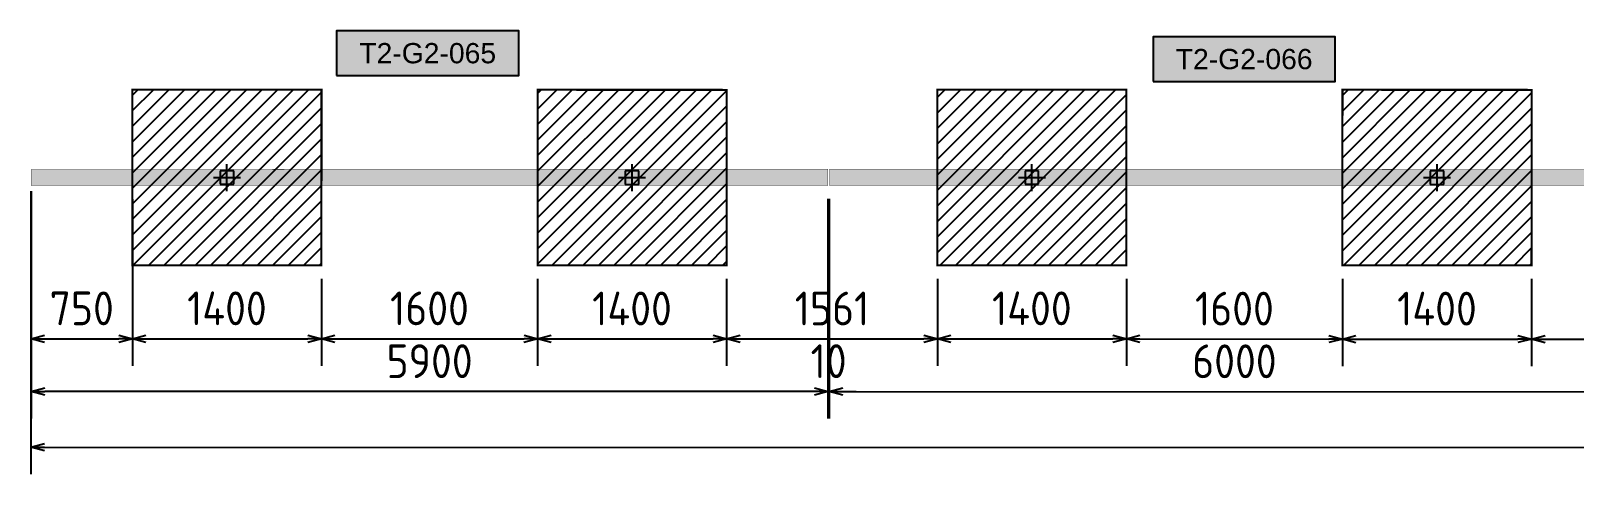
# Model space of a CAD drawing. Header units: centimetres. Extents: x -6122352 to 6876996, y -1694241 to 2592194.
# Drawn here: x 3305250 to 3316678, y 669898 to 673180 of the extents above; entities that cross this region are included whole.
import ezdxf
from ezdxf.enums import TextEntityAlignment as Align

# ---------------------------------------------------------------- set-up
doc = ezdxf.new("R2010")
doc.units = ezdxf.units.CM
doc.header["$MEASUREMENT"] = 0
doc.header["$PDMODE"] = 66
doc.header["$PDSIZE"] = 100
doc.linetypes.add('CENTER', pattern=[2, 1.25, -0.25, 0.25, -0.25])
doc.layers.get('Defpoints').update_dxf_attribs({"color": 255, "linetype": 'CENTER'})
for name, color, linetype in [('00-MI-DIM', 7, 'Continuous'), ('@MI-FOOTINGS', 7, 'Continuous'), ('@MI-TYPE-02', 6, 'Continuous'), ('PANEL-TAGS', 7, 'Continuous')]:
    doc.layers.add(name, color=color, linetype=linetype)
doc.styles.add('PANELTAG_STYLE', font='arial.ttf')
doc.styles.add('Schueco-BEMSTIL', font='isocpeur.ttf', dxfattribs={"width": 0.9})
doc.dimstyles.new('MI- JWC-TXT-2.5 MM', dxfattribs={"dimscale": 1.5, "dimtxt": 2.5, "dimasz": 1, "dimexe": 2, "dimexo": 1, "dimgap": 1, "dimtad": 1, "dimdec": 0, "dimdsep": 46, "dimtxsty": 'Schueco-BEMSTIL', "dimblk": 'OPEN30', "dimcen": 0, "dimdle": 2, "dimclrd": 140, "dimclre": 8, "dimclrt": 40, "dimadec": 0, "dimazin": 2, "dimtfac": 1, "dimtdec": 0, "dimtix": 1, "dimtmove": 2, "dimatfit": 3, "dimldrblk": 'OPEN', "dimfxl": 2, "dimlwd": -1, "dimlwe": -1, "dimarcsym": 0})

# ---------------------------------------------------------------- blocks, each defined once
blk = doc.blocks.new('_Open30')
at = {"color": 0, "linetype": 'ByBlock', "lineweight": -2}
for p, q in [((-1, 0.27), (0, 0)), ((0, 0), (-1, -0.27)), ((0, 0), (-1, 0))]:
    blk.add_line(p, q, dxfattribs=at)
blk = doc.blocks.new('*D958')
at = {"layer": '00-MI-DIM', "color": 8, "transparency": 16777216}
for p, q in [((436944, -191370), (438571, -191370)), ((436947, -197270), (438570, -197270))]:
    blk.add_line(p, q, dxfattribs=at)
at = {"layer": '00-MI-DIM', "color": 140, "transparency": 16777216}
blk.add_line((438371, -191470), (438370, -197170), dxfattribs=at)
at = {"layer": 'Defpoints', "color": 0, "transparency": 16777216}
for p in [(436844, -191370), (436847, -197270), (438370, -197270)]:
    blk.add_point(p, dxfattribs=at)
at = {"layer": '00-MI-DIM', "color": 140, "transparency": 16777216, "xscale": 100, "yscale": 100, "zscale": 100}
for p, rotation in [((438371, -191370), 89.98973417893167), ((438370, -197270), 269.9897341789317)]:
    blk.add_blockref('_Open30', p, dxfattribs=dict(at, rotation=rotation))
at = {"layer": '00-MI-DIM', "color": 40, "transparency": 16777216, "insert": (438146, -194320), "char_height": 250, "attachment_point": 5, "rotation": 89.9897, "style": 'Schueco-BEMSTIL'}
blk.add_mtext('5900', dxfattribs=at)
blk = doc.blocks.new('_Open')
at = {"color": 0, "linetype": 'ByBlock', "lineweight": -2}
for p, q in [((-1, 0.2), (0, 0)), ((-1, -0.2), (0, 0)), ((0, 0), (-1, 0))]:
    blk.add_line(p, q, dxfattribs=at)
blk = doc.blocks.new('*D959')
at = {"layer": '00-MI-DIM', "color": 140, "transparency": 16777216}
for p, q in [((438371, -191260), (438371, -191160)), ((438371, -191370), (438371, -191360)), ((438371, -191470), (438371, -191570))]:
    blk.add_line(p, q, dxfattribs=at)
at = {"layer": '00-MI-DIM', "color": 8, "transparency": 16777216}
for p, q in [((436944, -191360), (438571, -191360)), ((436944, -191370), (438571, -191370))]:
    blk.add_line(p, q, dxfattribs=at)
at = {"layer": 'Defpoints', "color": 0, "transparency": 16777216}
for p in [(436844, -191360), (436844, -191370), (438371, -191360)]:
    blk.add_point(p, dxfattribs=at)
at = {"layer": '00-MI-DIM', "color": 140, "transparency": 16777216, "xscale": 100, "yscale": 100, "zscale": 100}
for p, rotation in [((438371, -191360), 269.9897341789317), ((438371, -191370), 89.98973417893167)]:
    blk.add_blockref('_Open30', p, dxfattribs=dict(at, rotation=rotation))
at = {"layer": '00-MI-DIM', "color": 40, "transparency": 16777216, "insert": (438146, -191365), "char_height": 250, "attachment_point": 5, "rotation": 89.9897, "style": 'Schueco-BEMSTIL'}
blk.add_mtext('10', dxfattribs=at)
blk = doc.blocks.new('*D960')
at = {"layer": '00-MI-DIM', "color": 8, "transparency": 16777216}
for p, q in [((436946, -185360), (438572, -185360)), ((436944, -191360), (438571, -191360))]:
    blk.add_line(p, q, dxfattribs=at)
at = {"layer": '00-MI-DIM', "color": 140, "transparency": 16777216}
blk.add_line((438371, -191260), (438372, -185460), dxfattribs=at)
at = {"layer": 'Defpoints', "color": 0, "transparency": 16777216}
for p in [(436846, -185360), (438372, -185360), (436844, -191360)]:
    blk.add_point(p, dxfattribs=at)
at = {"layer": '00-MI-DIM', "color": 140, "transparency": 16777216, "xscale": 100, "yscale": 100, "zscale": 100}
for p, rotation in [((438372, -185360), 89.98973417893167), ((438371, -191360), 269.9897341789317)]:
    blk.add_blockref('_Open30', p, dxfattribs=dict(at, rotation=rotation))
at = {"layer": '00-MI-DIM', "color": 40, "transparency": 16777216, "insert": (438147, -188360), "char_height": 250, "attachment_point": 5, "rotation": 89.9897, "style": 'Schueco-BEMSTIL'}
blk.add_mtext('6000', dxfattribs=at)
blk = doc.blocks.new('*D972')
at = {"layer": '00-MI-DIM', "color": 8, "transparency": 16777216}
for p, q in [((436895, -149271), (438991, -149272)), ((436887, -197272), (438982, -197272))]:
    blk.add_line(p, q, dxfattribs=at)
at = {"layer": '00-MI-DIM', "color": 140, "transparency": 16777216}
blk.add_line((438782, -197172), (438791, -149372), dxfattribs=at)
at = {"layer": 'Defpoints', "color": 0, "transparency": 16777216}
for p in [(436795, -149271), (438791, -149272), (436787, -197272)]:
    blk.add_point(p, dxfattribs=at)
at = {"layer": '00-MI-DIM', "color": 140, "transparency": 16777216, "xscale": 100, "yscale": 100, "zscale": 100}
for p, rotation in [((438791, -149272), 89.98973417893167), ((438782, -197272), 269.9897341789317)]:
    blk.add_blockref('_Open30', p, dxfattribs=dict(at, rotation=rotation))
at = {"layer": '00-MI-DIM', "color": 40, "transparency": 16777216, "insert": (438561, -173272), "char_height": 250, "attachment_point": 5, "rotation": 89.9897, "style": 'Schueco-BEMSTIL'}
blk.add_mtext('48000', dxfattribs=at)
blk = doc.blocks.new('T2-FOOTING PLAN')
at = {"layer": '@MI-FOOTINGS', "transparency": 33554679}
h = blk.add_hatch(dxfattribs=at)
h.set_pattern_fill('ANSI31', color=8, scale=650)
h.paths.add_polyline_path([(-700, 650), (700, 650), (700, -650), (-700, -650)])
at = {"layer": '@MI-FOOTINGS', "color": 160, "true_color": 0x3340f0, "const_width": 15}
blk.add_lwpolyline([(-700, 650), (700, 650), (700, -650), (-700, -650)], close=True, dxfattribs=at)
at = {"layer": '@MI-FOOTINGS', "color": 30}
blk.add_point((0, 0), dxfattribs=at)
blk = doc.blocks.new('*D939')
at = {"layer": '00-MI-DIM', "color": 8, "transparency": 16777216}
for p, q in [((436946, -196521), (438180, -196521)), ((436887, -197271), (438180, -197271))]:
    blk.add_line(p, q, dxfattribs=at)
at = {"layer": '00-MI-DIM', "color": 140, "transparency": 16777216}
blk.add_line((437980, -197171), (437980, -196621), dxfattribs=at)
at = {"layer": 'Defpoints', "color": 0, "transparency": 16777216}
for p in [(436846, -196521), (437980, -196521), (436787, -197271)]:
    blk.add_point(p, dxfattribs=at)
at = {"layer": '00-MI-DIM', "color": 140, "transparency": 16777216, "xscale": 100, "yscale": 100, "zscale": 100}
for p, rotation in [((437980, -196521), 89.98973417893167), ((437980, -197271), 269.9897341789317)]:
    blk.add_blockref('_Open30', p, dxfattribs=dict(at, rotation=rotation))
at = {"layer": '00-MI-DIM', "color": 40, "transparency": 16777216, "insert": (437755, -196896), "char_height": 250, "attachment_point": 5, "rotation": 89.9897, "style": 'Schueco-BEMSTIL'}
blk.add_mtext('750', dxfattribs=at)
blk = doc.blocks.new('*D940')
at = {"layer": '00-MI-DIM', "color": 8, "transparency": 16777216}
for p, q in [((437537, -195121), (438180, -195121)), ((436946, -196521), (438180, -196521))]:
    blk.add_line(p, q, dxfattribs=at)
at = {"layer": '00-MI-DIM', "color": 140, "transparency": 16777216}
blk.add_line((437980, -196421), (437980, -195221), dxfattribs=at)
at = {"layer": 'Defpoints', "color": 0, "transparency": 16777216}
for p in [(437437, -195121), (437980, -195121), (436846, -196521)]:
    blk.add_point(p, dxfattribs=at)
at = {"layer": '00-MI-DIM', "color": 140, "transparency": 16777216, "xscale": 100, "yscale": 100, "zscale": 100}
for p, rotation in [((437980, -195121), 89.98973417893167), ((437980, -196521), 269.9897341789317)]:
    blk.add_blockref('_Open30', p, dxfattribs=dict(at, rotation=rotation))
at = {"layer": '00-MI-DIM', "color": 40, "transparency": 16777216, "insert": (437755, -195821), "char_height": 250, "attachment_point": 5, "rotation": 89.9897, "style": 'Schueco-BEMSTIL'}
blk.add_mtext('1400', dxfattribs=at)
blk = doc.blocks.new('*D941')
at = {"layer": '00-MI-DIM', "color": 8, "transparency": 16777216}
for p, q in [((437537, -193521), (438181, -193521)), ((437537, -195121), (438180, -195121))]:
    blk.add_line(p, q, dxfattribs=at)
at = {"layer": '00-MI-DIM', "color": 140, "transparency": 16777216}
blk.add_line((437980, -195021), (437981, -193621), dxfattribs=at)
at = {"layer": 'Defpoints', "color": 0, "transparency": 16777216}
for p in [(437437, -193521), (437981, -193521), (437437, -195121)]:
    blk.add_point(p, dxfattribs=at)
at = {"layer": '00-MI-DIM', "color": 140, "transparency": 16777216, "xscale": 100, "yscale": 100, "zscale": 100}
for p, rotation in [((437981, -193521), 89.98973417893167), ((437980, -195121), 269.9897341789317)]:
    blk.add_blockref('_Open30', p, dxfattribs=dict(at, rotation=rotation))
at = {"layer": '00-MI-DIM', "color": 40, "transparency": 16777216, "insert": (437755, -194321), "char_height": 250, "attachment_point": 5, "rotation": 89.9897, "style": 'Schueco-BEMSTIL'}
blk.add_mtext('1600', dxfattribs=at)
blk = doc.blocks.new('*D942')
at = {"layer": '00-MI-DIM', "color": 8, "transparency": 16777216}
for p, q in [((437537, -192121), (438181, -192121)), ((437537, -193521), (438181, -193521))]:
    blk.add_line(p, q, dxfattribs=at)
at = {"layer": '00-MI-DIM', "color": 140, "transparency": 16777216}
blk.add_line((437981, -193421), (437981, -192221), dxfattribs=at)
at = {"layer": 'Defpoints', "color": 0, "transparency": 16777216}
for p in [(437437, -192121), (437981, -192121), (437437, -193521)]:
    blk.add_point(p, dxfattribs=at)
at = {"layer": '00-MI-DIM', "color": 140, "transparency": 16777216, "xscale": 100, "yscale": 100, "zscale": 100}
for p, rotation in [((437981, -192121), 89.98973417893167), ((437981, -193521), 269.9897341789317)]:
    blk.add_blockref('_Open30', p, dxfattribs=dict(at, rotation=rotation))
at = {"layer": '00-MI-DIM', "color": 40, "transparency": 16777216, "insert": (437756, -192821), "char_height": 250, "attachment_point": 5, "rotation": 89.9897, "style": 'Schueco-BEMSTIL'}
blk.add_mtext('1400', dxfattribs=at)
blk = doc.blocks.new('*D943')
at = {"layer": '00-MI-DIM', "color": 8, "transparency": 16777216}
for p, q in [((437537, -190560), (438181, -190560)), ((437537, -192121), (438181, -192121))]:
    blk.add_line(p, q, dxfattribs=at)
at = {"layer": '00-MI-DIM', "color": 140, "transparency": 16777216}
blk.add_line((437981, -192021), (437981, -190660), dxfattribs=at)
at = {"layer": 'Defpoints', "color": 0, "transparency": 16777216}
for p in [(437437, -190560), (437981, -190560), (437437, -192121)]:
    blk.add_point(p, dxfattribs=at)
at = {"layer": '00-MI-DIM', "color": 140, "transparency": 16777216, "xscale": 100, "yscale": 100, "zscale": 100}
for p, rotation in [((437981, -190560), 89.98973417893167), ((437981, -192121), 269.9897341789317)]:
    blk.add_blockref('_Open30', p, dxfattribs=dict(at, rotation=rotation))
at = {"layer": '00-MI-DIM', "color": 40, "transparency": 16777216, "insert": (437756, -191340), "char_height": 250, "attachment_point": 5, "rotation": 89.9897, "style": 'Schueco-BEMSTIL'}
blk.add_mtext('1561', dxfattribs=at)
blk = doc.blocks.new('*D944')
at = {"layer": '00-MI-DIM', "color": 8, "transparency": 16777216}
for p, q in [((437537, -189160), (438180, -189160)), ((437537, -190560), (438180, -190560))]:
    blk.add_line(p, q, dxfattribs=at)
at = {"layer": '00-MI-DIM', "color": 140, "transparency": 16777216}
blk.add_line((437980, -190460), (437980, -189260), dxfattribs=at)
at = {"layer": 'Defpoints', "color": 0, "transparency": 16777216}
for p in [(437437, -189160), (437980, -189160), (437437, -190560)]:
    blk.add_point(p, dxfattribs=at)
at = {"layer": '00-MI-DIM', "color": 140, "transparency": 16777216, "xscale": 100, "yscale": 100, "zscale": 100}
for p, rotation in [((437980, -189160), 89.98973417893167), ((437980, -190560), 269.9897341789317)]:
    blk.add_blockref('_Open30', p, dxfattribs=dict(at, rotation=rotation))
at = {"layer": '00-MI-DIM', "color": 40, "transparency": 16777216, "insert": (437755, -189860), "char_height": 250, "attachment_point": 5, "rotation": 89.9897, "style": 'Schueco-BEMSTIL'}
blk.add_mtext('1400', dxfattribs=at)
blk = doc.blocks.new('*D945')
at = {"layer": '00-MI-DIM', "color": 8, "transparency": 16777216}
for p, q in [((437537, -187560), (438182, -187560)), ((437537, -189160), (438181, -189160))]:
    blk.add_line(p, q, dxfattribs=at)
at = {"layer": '00-MI-DIM', "color": 140, "transparency": 16777216}
blk.add_line((437981, -189060), (437982, -187660), dxfattribs=at)
at = {"layer": 'Defpoints', "color": 0, "transparency": 16777216}
for p in [(437437, -187560), (437982, -187560), (437437, -189160)]:
    blk.add_point(p, dxfattribs=at)
at = {"layer": '00-MI-DIM', "color": 140, "transparency": 16777216, "xscale": 100, "yscale": 100, "zscale": 100}
for p, rotation in [((437982, -187560), 89.98973417893167), ((437981, -189160), 269.9897341789317)]:
    blk.add_blockref('_Open30', p, dxfattribs=dict(at, rotation=rotation))
at = {"layer": '00-MI-DIM', "color": 40, "transparency": 16777216, "insert": (437757, -188360), "char_height": 250, "attachment_point": 5, "rotation": 89.9897, "style": 'Schueco-BEMSTIL'}
blk.add_mtext('1600', dxfattribs=at)
blk = doc.blocks.new('*D946')
at = {"layer": '00-MI-DIM', "color": 8, "transparency": 16777216}
for p, q in [((437537, -186160), (438182, -186160)), ((437537, -187560), (438182, -187560))]:
    blk.add_line(p, q, dxfattribs=at)
at = {"layer": '00-MI-DIM', "color": 140, "transparency": 16777216}
blk.add_line((437982, -187460), (437982, -186260), dxfattribs=at)
at = {"layer": 'Defpoints', "color": 0, "transparency": 16777216}
for p in [(437437, -186160), (437982, -186160), (437437, -187560)]:
    blk.add_point(p, dxfattribs=at)
at = {"layer": '00-MI-DIM', "color": 140, "transparency": 16777216, "xscale": 100, "yscale": 100, "zscale": 100}
for p, rotation in [((437982, -186160), 89.98973417893167), ((437982, -187560), 269.9897341789317)]:
    blk.add_blockref('_Open30', p, dxfattribs=dict(at, rotation=rotation))
at = {"layer": '00-MI-DIM', "color": 40, "transparency": 16777216, "insert": (437757, -186860), "char_height": 250, "attachment_point": 5, "rotation": 89.9897, "style": 'Schueco-BEMSTIL'}
blk.add_mtext('1400', dxfattribs=at)
blk = doc.blocks.new('*D947')
at = {"layer": '00-MI-DIM', "color": 8, "transparency": 16777216}
for p, q in [((437539, -184550), (438182, -184550)), ((437537, -186160), (438182, -186160))]:
    blk.add_line(p, q, dxfattribs=at)
at = {"layer": '00-MI-DIM', "color": 140, "transparency": 16777216}
blk.add_line((437982, -186060), (437982, -184650), dxfattribs=at)
at = {"layer": 'Defpoints', "color": 0, "transparency": 16777216}
for p in [(437439, -184550), (437982, -184550), (437437, -186160)]:
    blk.add_point(p, dxfattribs=at)
at = {"layer": '00-MI-DIM', "color": 140, "transparency": 16777216, "xscale": 100, "yscale": 100, "zscale": 100}
for p, rotation in [((437982, -184550), 89.98973417893167), ((437982, -186160), 269.9897341789317)]:
    blk.add_blockref('_Open30', p, dxfattribs=dict(at, rotation=rotation))
at = {"layer": '00-MI-DIM', "color": 40, "transparency": 16777216, "insert": (437757, -185355), "char_height": 250, "attachment_point": 5, "rotation": 89.9897, "style": 'Schueco-BEMSTIL'}
blk.add_mtext('1610', dxfattribs=at)
blk = doc.blocks.new('PANELTAG')
at = {"layer": 'PANEL-TAGS', "color": 1}
blk.add_lwpolyline([(-13.5, -3.3), (13.5, -3.3), (13.5, 3.3), (-13.5, 3.3)], close=True, dxfattribs=at)
at = {"layer": 'PANEL-TAGS', "color": 40, "true_color": 0xffd700}
blk.add_solid([(-13.5, -3.3), (13.5, -3.3), (-13.5, 3.3), (13.5, 3.3)], dxfattribs=at)
at = {"layer": 'PANEL-TAGS', "color": 5, "style": 'PANELTAG_STYLE'}
blk.add_attdef('TAGNO', text='', height=3, dxfattribs=at).set_placement((0, 0), align=Align.CENTER)
blk = doc.blocks.new('T2-PARTITION WALL')
at = {"layer": '@MI-TYPE-02'}
h = blk.add_hatch(color=256, dxfattribs=at)
h.dxf.hatch_style = 1
h.paths.add_polyline_path([(-71, -42098.6), (-68.9, -48000.4), (51.1, -48000.4), (49, -42098.6)])
h.paths.add_polyline_path([(-68.9, -36088.6), (-71, -42088.6), (49, -42088.6), (51.1, -36088.6)])
h.paths.add_polyline_path([(-66.8, -30078.6), (-68.9, -36078.6), (51.1, -36078.6), (53.2, -30078.6)])
h.paths.add_polyline_path([(-64.6, -24068.6), (-66.8, -30068.6), (53.2, -30068.6), (55.4, -24068.6)])
h.paths.add_polyline_path([(-64.6, -23929), (-63.5, -17929), (56.5, -17929.1), (55.4, -23929.1)])
h.paths.add_polyline_path([(-63.5, -17919), (-62.4, -11919), (57.6, -11919.1), (56.5, -17919.1)])
h.paths.add_polyline_path([(-62.4, -11909), (-61.4, -5909), (58.6, -5909.1), (57.6, -11909.1)])
h.paths.add_polyline_path([(-61.4, -5899), (-60, 0), (60, 0), (58.6, -5899.1)])
at = {"layer": '@MI-TYPE-02', "const_width": 2.5}
for points in [[(-68.9, -36088.6), (-71, -42088.6), (49, -42088.6), (51.1, -36088.6)], [(-71, -42098.6), (-68.9, -48000.4), (51.1, -48000.4), (49, -42098.6)]]:
    blk.add_lwpolyline(points, close=True, dxfattribs=at)
at = {"layer": '@MI-FOOTINGS', "rotation": 89.98973417812736}
for p in [(-8.1, -37588.6), (-8.6, -40588.6), (-8.1, -43549.5), (-8.6, -46549.5)]:
    blk.add_blockref('T2-FOOTING PLAN', p, dxfattribs=at)
at = {"layer": '00-MI-DIM'}
for base, p1, p2, picture, middle, set_off in [((1995.4, -0.4), (-8.9, -48000.4), (0, 0), '*D972', (1766.1, -24000.5), (-436795.4, 149271.2)), ((1186.8, -35278.8), (642, -36888.7), (643.4, -35278.7), '*D947', (961.7, -36083.8), (-436795.4, 149271.2)), ((1186.5, -36888.8), (641.8, -38288.7), (642, -36888.7), '*D946', (961.4, -37588.8), (-436795.4, 149271.2)), ((1186.3, -38288.8), (641.5, -39888.7), (641.8, -38288.7), '*D945', (961.2, -39088.8), (-436795.4, 149271.2)), ((1184.9, -39888.8), (641.3, -41288.7), (641.5, -39888.7), '*D944', (959.8, -40588.8), (-436795.4, 149271.2)), ((1185.8, -41288.8), (642, -42849.6), (641.3, -41288.7), '*D943', (960.6, -42069.2), (-436795.4, 149271.2)), ((1574.7, -47998.7), (49, -42098.6), (51.1, -47998.4), '*D958', (1350.2, -45048.8), (-436795.4, 149271.2)), ((1185.5, -42849.7), (641.8, -44249.6), (642, -42849.6), '*D942', (960.4, -43549.7), (-436795.4, 149271.2)), ((1185.2, -44249.7), (641.5, -45849.6), (641.8, -44249.6), '*D941', (960.1, -45049.7), (-436795.4, 149271.2)), ((1184.9, -45849.7), (50.9, -47249.5), (641.5, -45849.6), '*D940', (959.8, -46549.7), (-436795.4, 149271.2)), ((1184.6936, -47249.7226), (-8.8736, -47999.9681), (50.8526, -47249.5194), '*D939', (959.6263, -47624.912), (-436795.3779, 149271.1765))]:
    dim = blk.add_linear_dim(base=base, p1=p1, p2=p2, angle=89.98973, dimstyle='MI- JWC-TXT-2.5 MM', dxfattribs=at)
    dim.commit()
    dim.dimension.update_dxf_attribs({"geometry": picture, "text_midpoint": middle, "insert": set_off})
for base, p1, p2, picture, middle in [((1576.9, -36088.9), (49, -42088.6), (51.1, -36088.6), '*D960', (1576.3, -39088.9)), ((1575.8, -42088.9), (49, -42098.6), (49, -42088.6), '*D959', (1575.8, -42093.9))]:
    dim = blk.add_linear_dim(base=base, p1=p1, p2=p2, angle=89.98973, dimstyle='MI- JWC-TXT-2.5 MM', dxfattribs=at)
    dim.commit()
    dim.dimension.update_dxf_attribs({"geometry": picture, "text_midpoint": middle, "dimtype": 128, "insert": (-436795.4, 149271.2)})

msp = doc.modelspace()

# ---------------------------------------------------------------- block references
at = {"rotation": 270}
msp.add_blockref('T2-PARTITION WALL', (3353251.37014, 672085.19208), dxfattribs=at)
at = {"layer": 'PANEL-TAGS'}
ref = msp.add_blockref('PANELTAG', (3308188.54663, 673014.71731), dxfattribs=dict(at, xscale=50.00000000000001, yscale=50.00000000000001, zscale=50.00000000000001))
ref.add_attrib('TAGNO', 'T2-G2-065', dxfattribs={"color": 5, "height": 150, "style": 'PANELTAG_STYLE'}).set_placement((3308188.54663, 673014.71731), align=Align.MIDDLE_CENTER)
ref = msp.add_blockref('PANELTAG', (3314234.66872, 672970.9394), dxfattribs=dict(at, xscale=50.00000000000001, yscale=50.00000000000001, zscale=50.00000000000001))
ref.add_attrib('TAGNO', 'T2-G2-066', dxfattribs={"color": 5, "height": 150, "style": 'PANELTAG_STYLE'}).set_placement((3314234.66872, 672970.9394), align=Align.MIDDLE_CENTER)

doc.saveas('drawing.dxf')
